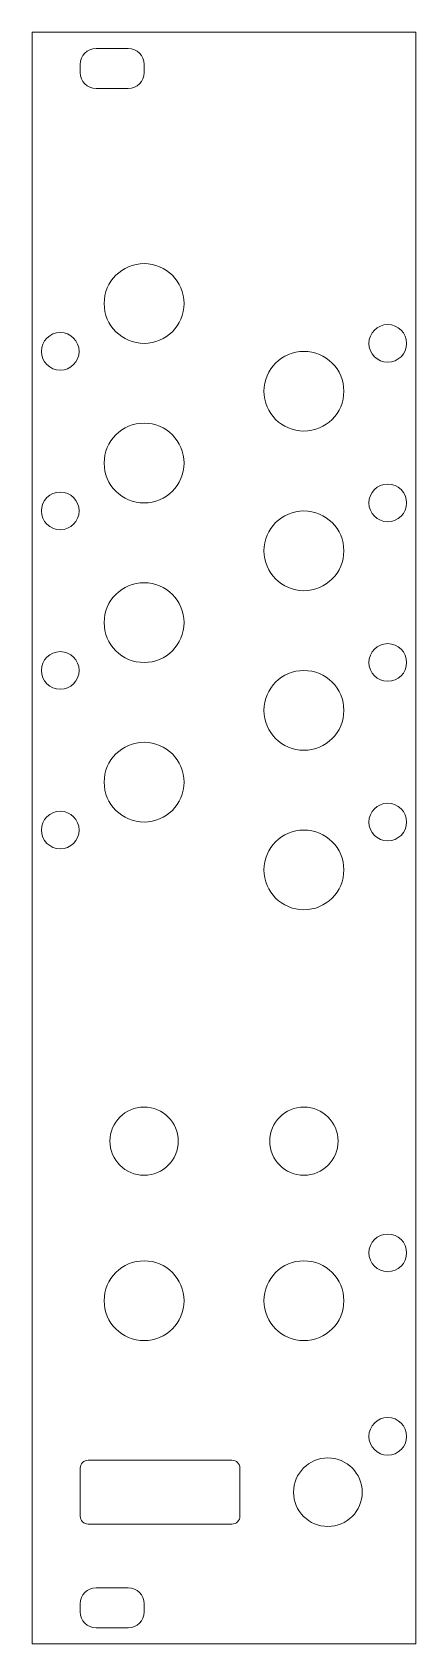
# Model space of a CAD drawing. Header units: inches. Extents: x 3.48 to 4.68, y 3 to 8.05.
import ezdxf

# ---------------------------------------------------------------- set-up
doc = ezdxf.new("R2010")
doc.units = ezdxf.units.IN
doc.header["$MEASUREMENT"] = 0
doc.layers.add('cut', color=7, linetype='Continuous')

# ---------------------------------------------------------------- blocks, each defined once
blk = doc.blocks.new('block 14')
at = {"layer": 'cut', "color": 253, "lineweight": 18, "true_color": 0xa7a9ac}
blk.add_lwpolyline([(3.475, 3), (4.675, 3)], dxfattribs=at)
blk = doc.blocks.new('block 15')
at = {"layer": 'cut', "color": 253, "lineweight": 18, "true_color": 0xa7a9ac}
blk.add_lwpolyline([(4.675, 3), (4.675, 8.05)], dxfattribs=at)
blk = doc.blocks.new('block 16')
at = {"layer": 'cut', "color": 253, "lineweight": 18, "true_color": 0xa7a9ac}
blk.add_lwpolyline([(4.675, 8.05), (3.475, 8.05)], dxfattribs=at)
blk = doc.blocks.new('block 17')
at = {"layer": 'cut', "color": 253, "lineweight": 18, "true_color": 0xa7a9ac}
blk.add_lwpolyline([(3.475, 8.05), (3.475, 3)], dxfattribs=at)
blk = doc.blocks.new('block 18')
at = {"layer": 'cut', "color": 253, "lineweight": 18, "true_color": 0xa7a9ac}
blk.add_lwpolyline([(3.625, 3.55), (3.625, 3.4)], dxfattribs=at)
blk = doc.blocks.new('block 19')
at = {"layer": 'cut', "color": 253, "lineweight": 18, "true_color": 0xa7a9ac}
blk.add_open_spline([(3.625, 3.4), (3.625, 3.3862), (3.6362, 3.375), (3.65, 3.375), (3.65, 3.375), (3.65, 3.375), (3.65, 3.375)], degree=3, knots=[0, 0, 0, 0, 1, 1, 1, 2, 2, 2, 2], dxfattribs=at)
blk = doc.blocks.new('block 20')
at = {"layer": 'cut', "color": 253, "lineweight": 18, "true_color": 0xa7a9ac}
blk.add_lwpolyline([(3.65, 3.375), (4.1, 3.375)], dxfattribs=at)
blk = doc.blocks.new('block 21')
at = {"layer": 'cut', "color": 253, "lineweight": 18, "true_color": 0xa7a9ac}
blk.add_open_spline([(4.1, 3.375), (4.1138, 3.375), (4.125, 3.3862), (4.125, 3.4), (4.125, 3.4), (4.125, 3.4), (4.125, 3.4)], degree=3, knots=[0, 0, 0, 0, 1, 1, 1, 2, 2, 2, 2], dxfattribs=at)
blk = doc.blocks.new('block 22')
at = {"layer": 'cut', "color": 253, "lineweight": 18, "true_color": 0xa7a9ac}
blk.add_lwpolyline([(4.125, 3.4), (4.125, 3.55)], dxfattribs=at)
blk = doc.blocks.new('block 23')
at = {"layer": 'cut', "color": 253, "lineweight": 18, "true_color": 0xa7a9ac}
blk.add_open_spline([(4.125, 3.55), (4.125, 3.5638), (4.1138, 3.575), (4.1, 3.575), (4.1, 3.575), (4.1, 3.575), (4.1, 3.575)], degree=3, knots=[0, 0, 0, 0, 1, 1, 1, 2, 2, 2, 2], dxfattribs=at)
blk = doc.blocks.new('block 24')
at = {"layer": 'cut', "color": 253, "lineweight": 18, "true_color": 0xa7a9ac}
blk.add_lwpolyline([(4.1, 3.575), (3.65, 3.575)], dxfattribs=at)
blk = doc.blocks.new('block 25')
at = {"layer": 'cut', "color": 253, "lineweight": 18, "true_color": 0xa7a9ac}
blk.add_open_spline([(3.65, 3.575), (3.6362, 3.575), (3.625, 3.5638), (3.625, 3.55), (3.625, 3.55), (3.625, 3.55), (3.625, 3.55)], degree=3, knots=[0, 0, 0, 0, 1, 1, 1, 2, 2, 2, 2], dxfattribs=at)
blk = doc.blocks.new('block 26')
at = {"layer": 'cut', "color": 253, "lineweight": 18, "true_color": 0xa7a9ac}
blk.add_open_spline([(4.5075, 3.475), (4.5075, 3.5343), (4.4594, 3.5825), (4.4, 3.5825), (4.3407, 3.5825), (4.2925, 3.5343), (4.2925, 3.475), (4.2925, 3.4156), (4.3407, 3.3675), (4.4, 3.3675), (4.4594, 3.3675), (4.5075, 3.4156), (4.5075, 3.475), (4.5075, 3.475), (4.5075, 3.475), (4.5075, 3.475), (4.5075, 3.475), (4.5075, 3.475), (4.5075, 3.475)], degree=3, knots=[0, 0, 0, 0, 1, 1, 1, 2, 2, 2, 3, 3, 3, 4, 4, 4, 5, 5, 5, 6, 6, 6, 6], dxfattribs=at)
blk = doc.blocks.new('block 27')
at = {"layer": 'cut', "color": 253, "lineweight": 18, "true_color": 0xa7a9ac}
blk.add_open_spline([(4.6465, 5.575), (4.6465, 5.6076), (4.6201, 5.634), (4.5875, 5.634), (4.5549, 5.634), (4.5285, 5.6076), (4.5285, 5.575), (4.5285, 5.5424), (4.5549, 5.516), (4.5875, 5.516), (4.6201, 5.516), (4.6465, 5.5424), (4.6465, 5.575), (4.6465, 5.575), (4.6465, 5.575), (4.6465, 5.575), (4.6465, 5.575), (4.6465, 5.575), (4.6465, 5.575)], degree=3, knots=[0, 0, 0, 0, 1, 1, 1, 2, 2, 2, 3, 3, 3, 4, 4, 4, 5, 5, 5, 6, 6, 6, 6], dxfattribs=at)
blk = doc.blocks.new('block 28')
at = {"layer": 'cut', "color": 253, "lineweight": 18, "true_color": 0xa7a9ac}
blk.add_open_spline([(4.6465, 4.225), (4.6465, 4.2576), (4.6201, 4.284), (4.5875, 4.284), (4.5549, 4.284), (4.5285, 4.2576), (4.5285, 4.225), (4.5285, 4.1924), (4.5549, 4.166), (4.5875, 4.166), (4.6201, 4.166), (4.6465, 4.1924), (4.6465, 4.225), (4.6465, 4.225), (4.6465, 4.225), (4.6465, 4.225), (4.6465, 4.225), (4.6465, 4.225), (4.6465, 4.225)], degree=3, knots=[0, 0, 0, 0, 1, 1, 1, 2, 2, 2, 3, 3, 3, 4, 4, 4, 5, 5, 5, 6, 6, 6, 6], dxfattribs=at)
blk = doc.blocks.new('block 29')
at = {"layer": 'cut', "color": 253, "lineweight": 18, "true_color": 0xa7a9ac}
blk.add_open_spline([(3.6215, 6.05), (3.6215, 6.0826), (3.5951, 6.109), (3.5625, 6.109), (3.5299, 6.109), (3.5035, 6.0826), (3.5035, 6.05), (3.5035, 6.0174), (3.5299, 5.991), (3.5625, 5.991), (3.5951, 5.991), (3.6215, 6.0174), (3.6215, 6.05), (3.6215, 6.05), (3.6215, 6.05), (3.6215, 6.05), (3.6215, 6.05), (3.6215, 6.05), (3.6215, 6.05)], degree=3, knots=[0, 0, 0, 0, 1, 1, 1, 2, 2, 2, 3, 3, 3, 4, 4, 4, 5, 5, 5, 6, 6, 6, 6], dxfattribs=at)
blk = doc.blocks.new('block 30')
at = {"layer": 'cut', "color": 253, "lineweight": 18, "true_color": 0xa7a9ac}
blk.add_open_spline([(3.6215, 6.55), (3.6215, 6.5826), (3.5951, 6.609), (3.5625, 6.609), (3.5299, 6.609), (3.5035, 6.5826), (3.5035, 6.55), (3.5035, 6.5174), (3.5299, 6.491), (3.5625, 6.491), (3.5951, 6.491), (3.6215, 6.5174), (3.6215, 6.55), (3.6215, 6.55), (3.6215, 6.55), (3.6215, 6.55), (3.6215, 6.55), (3.6215, 6.55), (3.6215, 6.55)], degree=3, knots=[0, 0, 0, 0, 1, 1, 1, 2, 2, 2, 3, 3, 3, 4, 4, 4, 5, 5, 5, 6, 6, 6, 6], dxfattribs=at)
blk = doc.blocks.new('block 31')
at = {"layer": 'cut', "color": 253, "lineweight": 18, "true_color": 0xa7a9ac}
blk.add_open_spline([(4.6465, 6.075), (4.6465, 6.1076), (4.6201, 6.134), (4.5875, 6.134), (4.5549, 6.134), (4.5285, 6.1076), (4.5285, 6.075), (4.5285, 6.0424), (4.5549, 6.016), (4.5875, 6.016), (4.6201, 6.016), (4.6465, 6.0424), (4.6465, 6.075), (4.6465, 6.075), (4.6465, 6.075), (4.6465, 6.075), (4.6465, 6.075), (4.6465, 6.075), (4.6465, 6.075)], degree=3, knots=[0, 0, 0, 0, 1, 1, 1, 2, 2, 2, 3, 3, 3, 4, 4, 4, 5, 5, 5, 6, 6, 6, 6], dxfattribs=at)
blk = doc.blocks.new('block 32')
at = {"layer": 'cut', "color": 253, "lineweight": 18, "true_color": 0xa7a9ac}
blk.add_open_spline([(4.6465, 6.575), (4.6465, 6.6076), (4.6201, 6.634), (4.5875, 6.634), (4.5549, 6.634), (4.5285, 6.6076), (4.5285, 6.575), (4.5285, 6.5424), (4.5549, 6.516), (4.5875, 6.516), (4.6201, 6.516), (4.6465, 6.5424), (4.6465, 6.575), (4.6465, 6.575), (4.6465, 6.575), (4.6465, 6.575), (4.6465, 6.575), (4.6465, 6.575), (4.6465, 6.575)], degree=3, knots=[0, 0, 0, 0, 1, 1, 1, 2, 2, 2, 3, 3, 3, 4, 4, 4, 5, 5, 5, 6, 6, 6, 6], dxfattribs=at)
blk = doc.blocks.new('block 33')
at = {"layer": 'cut', "color": 253, "lineweight": 18, "true_color": 0xa7a9ac}
blk.add_open_spline([(4.6465, 7.075), (4.6465, 7.1076), (4.6201, 7.134), (4.5875, 7.134), (4.5549, 7.134), (4.5285, 7.1076), (4.5285, 7.075), (4.5285, 7.0424), (4.5549, 7.016), (4.5875, 7.016), (4.6201, 7.016), (4.6465, 7.0424), (4.6465, 7.075), (4.6465, 7.075), (4.6465, 7.075), (4.6465, 7.075), (4.6465, 7.075), (4.6465, 7.075), (4.6465, 7.075)], degree=3, knots=[0, 0, 0, 0, 1, 1, 1, 2, 2, 2, 3, 3, 3, 4, 4, 4, 5, 5, 5, 6, 6, 6, 6], dxfattribs=at)
blk = doc.blocks.new('block 34')
at = {"layer": 'cut', "color": 253, "lineweight": 18, "true_color": 0xa7a9ac}
blk.add_open_spline([(4.45, 5.425), (4.45, 5.494), (4.3941, 5.55), (4.325, 5.55), (4.256, 5.55), (4.2, 5.494), (4.2, 5.425), (4.2, 5.356), (4.256, 5.3), (4.325, 5.3), (4.3941, 5.3), (4.45, 5.356), (4.45, 5.425), (4.45, 5.425), (4.45, 5.425), (4.45, 5.425), (4.45, 5.425), (4.45, 5.425), (4.45, 5.425)], degree=3, knots=[0, 0, 0, 0, 1, 1, 1, 2, 2, 2, 3, 3, 3, 4, 4, 4, 5, 5, 5, 6, 6, 6, 6], dxfattribs=at)
blk = doc.blocks.new('block 35')
at = {"layer": 'cut', "color": 253, "lineweight": 18, "true_color": 0xa7a9ac}
blk.add_open_spline([(4.45, 5.925), (4.45, 5.994), (4.3941, 6.05), (4.325, 6.05), (4.256, 6.05), (4.2, 5.994), (4.2, 5.925), (4.2, 5.856), (4.256, 5.8), (4.325, 5.8), (4.3941, 5.8), (4.45, 5.856), (4.45, 5.925), (4.45, 5.925), (4.45, 5.925), (4.45, 5.925), (4.45, 5.925), (4.45, 5.925), (4.45, 5.925)], degree=3, knots=[0, 0, 0, 0, 1, 1, 1, 2, 2, 2, 3, 3, 3, 4, 4, 4, 5, 5, 5, 6, 6, 6, 6], dxfattribs=at)
blk = doc.blocks.new('block 36')
at = {"layer": 'cut', "color": 253, "lineweight": 18, "true_color": 0xa7a9ac}
blk.add_open_spline([(3.95, 6.7), (3.95, 6.769), (3.894, 6.825), (3.825, 6.825), (3.756, 6.825), (3.7, 6.769), (3.7, 6.7), (3.7, 6.631), (3.756, 6.575), (3.825, 6.575), (3.894, 6.575), (3.95, 6.631), (3.95, 6.7), (3.95, 6.7), (3.95, 6.7), (3.95, 6.7), (3.95, 6.7), (3.95, 6.7), (3.95, 6.7)], degree=3, knots=[0, 0, 0, 0, 1, 1, 1, 2, 2, 2, 3, 3, 3, 4, 4, 4, 5, 5, 5, 6, 6, 6, 6], dxfattribs=at)
blk = doc.blocks.new('block 37')
at = {"layer": 'cut', "color": 253, "lineweight": 18, "true_color": 0xa7a9ac}
blk.add_open_spline([(4.45, 6.925), (4.45, 6.994), (4.3941, 7.05), (4.325, 7.05), (4.256, 7.05), (4.2, 6.994), (4.2, 6.925), (4.2, 6.856), (4.256, 6.8), (4.325, 6.8), (4.3941, 6.8), (4.45, 6.856), (4.45, 6.925), (4.45, 6.925), (4.45, 6.925), (4.45, 6.925), (4.45, 6.925), (4.45, 6.925), (4.45, 6.925)], degree=3, knots=[0, 0, 0, 0, 1, 1, 1, 2, 2, 2, 3, 3, 3, 4, 4, 4, 5, 5, 5, 6, 6, 6, 6], dxfattribs=at)
blk = doc.blocks.new('block 38')
at = {"layer": 'cut', "color": 253, "lineweight": 18, "true_color": 0xa7a9ac}
blk.add_open_spline([(4.45, 6.425), (4.45, 6.494), (4.3941, 6.55), (4.325, 6.55), (4.256, 6.55), (4.2, 6.494), (4.2, 6.425), (4.2, 6.356), (4.256, 6.3), (4.325, 6.3), (4.3941, 6.3), (4.45, 6.356), (4.45, 6.425), (4.45, 6.425), (4.45, 6.425), (4.45, 6.425), (4.45, 6.425), (4.45, 6.425), (4.45, 6.425)], degree=3, knots=[0, 0, 0, 0, 1, 1, 1, 2, 2, 2, 3, 3, 3, 4, 4, 4, 5, 5, 5, 6, 6, 6, 6], dxfattribs=at)
blk = doc.blocks.new('block 39')
at = {"layer": 'cut', "color": 253, "lineweight": 18, "true_color": 0xa7a9ac}
blk.add_open_spline([(3.95, 6.2), (3.95, 6.269), (3.894, 6.325), (3.825, 6.325), (3.756, 6.325), (3.7, 6.269), (3.7, 6.2), (3.7, 6.131), (3.756, 6.075), (3.825, 6.075), (3.894, 6.075), (3.95, 6.131), (3.95, 6.2), (3.95, 6.2), (3.95, 6.2), (3.95, 6.2), (3.95, 6.2), (3.95, 6.2), (3.95, 6.2)], degree=3, knots=[0, 0, 0, 0, 1, 1, 1, 2, 2, 2, 3, 3, 3, 4, 4, 4, 5, 5, 5, 6, 6, 6, 6], dxfattribs=at)
blk = doc.blocks.new('block 40')
at = {"layer": 'cut', "color": 253, "lineweight": 18, "true_color": 0xa7a9ac}
blk.add_open_spline([(3.95, 4.075), (3.95, 4.144), (3.894, 4.2), (3.825, 4.2), (3.756, 4.2), (3.7, 4.144), (3.7, 4.075), (3.7, 4.0059), (3.756, 3.95), (3.825, 3.95), (3.894, 3.95), (3.95, 4.0059), (3.95, 4.075), (3.95, 4.075), (3.95, 4.075), (3.95, 4.075), (3.95, 4.075), (3.95, 4.075), (3.95, 4.075)], degree=3, knots=[0, 0, 0, 0, 1, 1, 1, 2, 2, 2, 3, 3, 3, 4, 4, 4, 5, 5, 5, 6, 6, 6, 6], dxfattribs=at)
blk = doc.blocks.new('block 41')
at = {"layer": 'cut', "color": 253, "lineweight": 18, "true_color": 0xa7a9ac}
blk.add_open_spline([(3.932, 4.575), (3.932, 4.6341), (3.8841, 4.682), (3.825, 4.682), (3.7659, 4.682), (3.718, 4.6341), (3.718, 4.575), (3.718, 4.5159), (3.7659, 4.468), (3.825, 4.468), (3.8841, 4.468), (3.932, 4.5159), (3.932, 4.575), (3.932, 4.575), (3.932, 4.575), (3.932, 4.575), (3.932, 4.575), (3.932, 4.575), (3.932, 4.575)], degree=3, knots=[0, 0, 0, 0, 1, 1, 1, 2, 2, 2, 3, 3, 3, 4, 4, 4, 5, 5, 5, 6, 6, 6, 6], dxfattribs=at)
blk = doc.blocks.new('block 42')
at = {"layer": 'cut', "color": 253, "lineweight": 18, "true_color": 0xa7a9ac}
blk.add_open_spline([(4.432, 4.575), (4.432, 4.6341), (4.3841, 4.682), (4.325, 4.682), (4.2659, 4.682), (4.218, 4.6341), (4.218, 4.575), (4.218, 4.5159), (4.2659, 4.468), (4.325, 4.468), (4.3841, 4.468), (4.432, 4.5159), (4.432, 4.575), (4.432, 4.575), (4.432, 4.575), (4.432, 4.575), (4.432, 4.575), (4.432, 4.575), (4.432, 4.575)], degree=3, knots=[0, 0, 0, 0, 1, 1, 1, 2, 2, 2, 3, 3, 3, 4, 4, 4, 5, 5, 5, 6, 6, 6, 6], dxfattribs=at)
blk = doc.blocks.new('block 43')
at = {"layer": 'cut', "color": 253, "lineweight": 18, "true_color": 0xa7a9ac}
blk.add_open_spline([(4.45, 4.075), (4.45, 4.144), (4.3941, 4.2), (4.325, 4.2), (4.256, 4.2), (4.2, 4.144), (4.2, 4.075), (4.2, 4.0059), (4.256, 3.95), (4.325, 3.95), (4.3941, 3.95), (4.45, 4.0059), (4.45, 4.075), (4.45, 4.075), (4.45, 4.075), (4.45, 4.075), (4.45, 4.075), (4.45, 4.075), (4.45, 4.075)], degree=3, knots=[0, 0, 0, 0, 1, 1, 1, 2, 2, 2, 3, 3, 3, 4, 4, 4, 5, 5, 5, 6, 6, 6, 6], dxfattribs=at)
blk = doc.blocks.new('block 44')
at = {"layer": 'cut', "color": 253, "lineweight": 18, "true_color": 0xa7a9ac}
blk.add_open_spline([(3.6215, 7.05), (3.6215, 7.0826), (3.5951, 7.109), (3.5625, 7.109), (3.5299, 7.109), (3.5035, 7.0826), (3.5035, 7.05), (3.5035, 7.0174), (3.5299, 6.991), (3.5625, 6.991), (3.5951, 6.991), (3.6215, 7.0174), (3.6215, 7.05), (3.6215, 7.05), (3.6215, 7.05), (3.6215, 7.05), (3.6215, 7.05), (3.6215, 7.05), (3.6215, 7.05)], degree=3, knots=[0, 0, 0, 0, 1, 1, 1, 2, 2, 2, 3, 3, 3, 4, 4, 4, 5, 5, 5, 6, 6, 6, 6], dxfattribs=at)
blk = doc.blocks.new('block 45')
at = {"layer": 'cut', "color": 253, "lineweight": 18, "true_color": 0xa7a9ac}
blk.add_open_spline([(3.95, 7.2), (3.95, 7.269), (3.894, 7.325), (3.825, 7.325), (3.756, 7.325), (3.7, 7.269), (3.7, 7.2), (3.7, 7.131), (3.756, 7.075), (3.825, 7.075), (3.894, 7.075), (3.95, 7.131), (3.95, 7.2), (3.95, 7.2), (3.95, 7.2), (3.95, 7.2), (3.95, 7.2), (3.95, 7.2), (3.95, 7.2)], degree=3, knots=[0, 0, 0, 0, 1, 1, 1, 2, 2, 2, 3, 3, 3, 4, 4, 4, 5, 5, 5, 6, 6, 6, 6], dxfattribs=at)
blk = doc.blocks.new('block 46')
at = {"layer": 'cut', "color": 253, "lineweight": 18, "true_color": 0xa7a9ac}
blk.add_open_spline([(3.6215, 5.55), (3.6215, 5.5826), (3.5951, 5.609), (3.5625, 5.609), (3.5299, 5.609), (3.5035, 5.5826), (3.5035, 5.55), (3.5035, 5.5174), (3.5299, 5.491), (3.5625, 5.491), (3.5951, 5.491), (3.6215, 5.5174), (3.6215, 5.55), (3.6215, 5.55), (3.6215, 5.55), (3.6215, 5.55), (3.6215, 5.55), (3.6215, 5.55), (3.6215, 5.55)], degree=3, knots=[0, 0, 0, 0, 1, 1, 1, 2, 2, 2, 3, 3, 3, 4, 4, 4, 5, 5, 5, 6, 6, 6, 6], dxfattribs=at)
blk = doc.blocks.new('block 47')
at = {"layer": 'cut', "color": 253, "lineweight": 18, "true_color": 0xa7a9ac}
blk.add_open_spline([(3.95, 5.7), (3.95, 5.769), (3.894, 5.825), (3.825, 5.825), (3.756, 5.825), (3.7, 5.769), (3.7, 5.7), (3.7, 5.631), (3.756, 5.575), (3.825, 5.575), (3.894, 5.575), (3.95, 5.631), (3.95, 5.7), (3.95, 5.7), (3.95, 5.7), (3.95, 5.7), (3.95, 5.7), (3.95, 5.7), (3.95, 5.7)], degree=3, knots=[0, 0, 0, 0, 1, 1, 1, 2, 2, 2, 3, 3, 3, 4, 4, 4, 5, 5, 5, 6, 6, 6, 6], dxfattribs=at)
blk = doc.blocks.new('block 48')
at = {"layer": 'cut', "color": 253, "lineweight": 18, "true_color": 0xa7a9ac}
blk.add_lwpolyline([(3.625, 7.9488), (3.625, 7.9238)], dxfattribs=at)
blk = doc.blocks.new('block 49')
at = {"layer": 'cut', "color": 253, "lineweight": 18, "true_color": 0xa7a9ac}
blk.add_lwpolyline([(3.825, 7.9488), (3.825, 7.9238)], dxfattribs=at)
blk = doc.blocks.new('block 50')
at = {"layer": 'cut', "color": 253, "lineweight": 18, "true_color": 0xa7a9ac}
blk.add_lwpolyline([(3.625, 3.125), (3.625, 3.1)], dxfattribs=at)
blk = doc.blocks.new('block 51')
at = {"layer": 'cut', "color": 253, "lineweight": 18, "true_color": 0xa7a9ac}
blk.add_lwpolyline([(3.825, 3.125), (3.825, 3.1)], dxfattribs=at)

msp = doc.modelspace()

# ---------------------------------------------------------------- linework, layer by layer
at = {"layer": 'cut', "color": 253, "lineweight": 18, "true_color": 0xa7a9ac}
for points in [[(3.775, 7.9988), (3.675, 7.9988)], [(3.675, 7.8738), (3.775, 7.8738)], [(3.775, 3.175), (3.675, 3.175)], [(3.675, 3.05), (3.775, 3.05)]]:
    msp.add_lwpolyline(points, dxfattribs=at)
for points, knots in [([(3.675, 7.9988), (3.6474, 7.9988), (3.625, 7.9765), (3.625, 7.9488), (3.625, 7.9488), (3.625, 7.9488), (3.625, 7.9488)], [0, 0, 0, 0, 1, 1, 1, 2, 2, 2, 2]), ([(3.825, 7.9488), (3.825, 7.9765), (3.8026, 7.9988), (3.775, 7.9988), (3.775, 7.9988), (3.775, 7.9988), (3.775, 7.9988)], [0, 0, 0, 0, 1, 1, 1, 2, 2, 2, 2]), ([(3.625, 7.9238), (3.625, 7.8962), (3.6474, 7.8738), (3.675, 7.8738), (3.675, 7.8738), (3.675, 7.8738), (3.675, 7.8738)], [0, 0, 0, 0, 1, 1, 1, 2, 2, 2, 2]), ([(3.775, 7.8738), (3.8026, 7.8738), (3.825, 7.8962), (3.825, 7.9238), (3.825, 7.9238), (3.825, 7.9238), (3.825, 7.9238)], [0, 0, 0, 0, 1, 1, 1, 2, 2, 2, 2]), ([(4.6465, 3.65), (4.6465, 3.6826), (4.6201, 3.709), (4.5875, 3.709), (4.5549, 3.709), (4.5285, 3.6826), (4.5285, 3.65), (4.5285, 3.6174), (4.5549, 3.591), (4.5875, 3.591), (4.6201, 3.591), (4.6465, 3.6174), (4.6465, 3.65)], [0, 0, 0, 0, 1, 1, 1, 2, 2, 2, 3, 3, 3, 4, 4, 4, 4]), ([(3.675, 3.175), (3.6474, 3.175), (3.625, 3.1526), (3.625, 3.125), (3.625, 3.125), (3.625, 3.125), (3.625, 3.125)], [0, 0, 0, 0, 1, 1, 1, 2, 2, 2, 2]), ([(3.825, 3.125), (3.825, 3.1526), (3.8026, 3.175), (3.775, 3.175), (3.775, 3.175), (3.775, 3.175), (3.775, 3.175)], [0, 0, 0, 0, 1, 1, 1, 2, 2, 2, 2]), ([(3.625, 3.1), (3.625, 3.0724), (3.6474, 3.05), (3.675, 3.05), (3.675, 3.05), (3.675, 3.05), (3.675, 3.05)], [0, 0, 0, 0, 1, 1, 1, 2, 2, 2, 2]), ([(3.775, 3.05), (3.8026, 3.05), (3.825, 3.0724), (3.825, 3.1), (3.825, 3.1), (3.825, 3.1), (3.825, 3.1)], [0, 0, 0, 0, 1, 1, 1, 2, 2, 2, 2])]:
    msp.add_open_spline(points, degree=3, knots=knots, dxfattribs=at)

# ---------------------------------------------------------------- block references
at = {"layer": 'cut'}
for name in ['block 16', 'block 17', 'block 15', 'block 48', 'block 49', 'block 45', 'block 33', 'block 44', 'block 37', 'block 36', 'block 32', 'block 30', 'block 38', 'block 39', 'block 31', 'block 29', 'block 35', 'block 47', 'block 46', 'block 27', 'block 34', 'block 41', 'block 42', 'block 28', 'block 40', 'block 43', 'block 25', 'block 18', 'block 24', 'block 23', 'block 22', 'block 26', 'block 19', 'block 21', 'block 20', 'block 50', 'block 51', 'block 14']:
    msp.add_blockref(name, (0, 0), dxfattribs=at)

doc.saveas('drawing.dxf')
